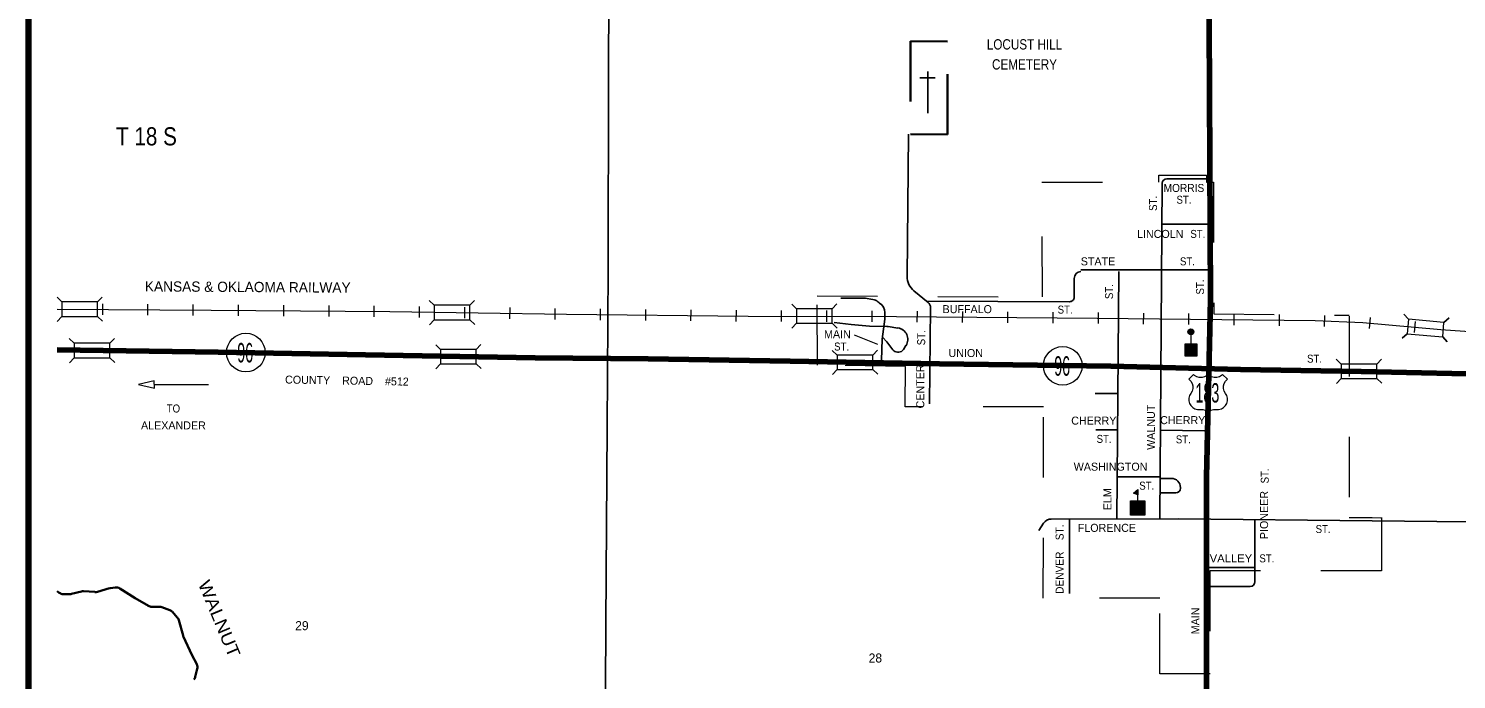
# Model space of a CAD drawing. Extents: x 291.99 to 296.49, y 2643.54 to 2647.48.
# Drawn here: x 291.988 to 294.354, y 2644.998 to 2646.076 of the extents above; entities that cross this region are included whole.
import ezdxf
from ezdxf.enums import TextEntityAlignment as Align

# ---------------------------------------------------------------- set-up
doc = ezdxf.new("R2010")
doc.units = 0
doc.header["$LTSCALE"] = 0.0061
doc.linetypes.add('DOTTED', pattern=[1.5, 0.3, -1.2])
doc.linetypes.add('LONG_DASHED', pattern=[7.5, 6, -1.5])
for name, color, linetype, lineweight in [('11', 7, 'Continuous', 80), ('12', 7, 'Continuous', 80), ('14', 7, 'Continuous', 25), ('17', 7, 'Continuous', 13), ('19', 7, 'Continuous', 13), ('21', 7, 'Continuous', 25), ('25', 7, 'Continuous', 35), ('32', 7, 'Continuous', 13), ('35', 7, 'Continuous', 13), ('36', 7, 'Continuous', 13), ('4', 7, 'LONG_DASHED', 13), ('48', 7, 'Continuous', 106), ('49', 7, 'Continuous', 13)]:
    doc.layers.add(name, color=color, linetype=linetype, lineweight=lineweight)
for name, color, linetype in [('29', 7, 'Continuous'), ('45', 7, 'Continuous'), ('46', 7, 'Continuous')]:
    doc.layers.add(name, color=color, linetype=linetype)

msp = doc.modelspace()

# ---------------------------------------------------------------- hatches: boundary and pattern name
at = {"layer": '32'}
for points in [[(293.826326, 2645.303598), (293.819318, 2645.306439), (293.826326, 2645.3125)], [(293.814205, 2645.269697), (293.814205, 2645.29375), (293.838258, 2645.29375), (293.838258, 2645.269697)]]:
    msp.add_hatch(color=256, dxfattribs=at).paths.add_polyline_path(points)
at = {"layer": '36'}
for points in [[(293.914615, 2645.568603, 1), (293.914189, 2645.578404, 1)], [(293.904735, 2645.533523), (293.904735, 2645.553788), (293.924242, 2645.553788), (293.924242, 2645.533523)]]:
    msp.add_hatch(color=256, dxfattribs=at).paths.add_polyline_path(points)

# ---------------------------------------------------------------- linework, layer by layer
at = {"layer": '11'}
msp.add_lwpolyline([(293.922159, 2643.64697), (293.926136, 2643.899242), (293.934091, 2644.189962), (293.937311, 2644.565909), (293.940341, 2644.94375), (293.940152, 2645.332955), (293.94678, 2645.626894), (293.944886, 2646.083902), (293.94678, 2646.529545), (293.94678, 2647.11572), (293.945455, 2647.434848)], dxfattribs=at)
at = {"layer": '12'}
msp.add_lwpolyline([(292.035606, 2645.543561), (292.302273, 2645.540152), (292.54678, 2645.535417), (292.827652, 2645.530492), (293.014962, 2645.528788), (293.250568, 2645.524811), (293.497538, 2645.520833), (293.781629, 2645.516667), (293.996402, 2645.511174), (294.196591, 2645.507955), (294.44697, 2645.502273), (294.682765, 2645.498295), (294.993371, 2645.491856), (295.363068, 2645.485417), (295.648864, 2645.480492), (295.823485, 2645.479735)], dxfattribs=at)
at = {"layer": '14'}
for p, q in [((293.446591, 2645.901136), (293.444318, 2645.665152)), ((293.863068, 2645.263636), (293.866856, 2645.819697)), ((293.946023, 2645.827273), (293.874432, 2645.827273)), ((293.946212, 2645.752083), (293.866477, 2645.752083)), ((293.720833, 2645.662121), (293.720833, 2645.631061)), ((293.946591, 2645.676326), (293.732197, 2645.676326)), ((293.791856, 2645.263447), (293.794697, 2645.673485)), ((293.478788, 2645.622348), (293.455492, 2645.641477)), ((293.397348, 2645.622159), (293.395833, 2645.623295)), ((293.475947, 2645.624621), (293.713258, 2645.623485)), ((293.482955, 2645.613447), (293.481439, 2645.454545)), ((293.428788, 2645.579924), (293.412689, 2645.582197)), ((293.438068, 2645.544508), (293.442235, 2645.551136)), ((293.42803, 2645.539962), (293.430114, 2645.539962)), ((293.755871, 2645.471402), (293.793182, 2645.471402)), ((293.792803, 2645.411364), (293.756818, 2645.410985)), ((293.936932, 2645.40947), (293.864205, 2645.410417)), ((293.792235, 2645.333333), (293.863636, 2645.333333)), ((293.863636, 2645.330871), (293.881818, 2645.330871)), ((293.89697, 2645.31572), (293.89697, 2645.314394)), ((293.863447, 2645.306818), (293.889394, 2645.306818)), ((293.713258, 2645.140341), (293.713068, 2645.263447)), ((294.020265, 2645.15928), (294.020265, 2645.262311)), ((293.670265, 2645.256629), (293.662311, 2645.244318)), ((293.940152, 2645.183333), (294.020265, 2645.183333)), ((293.940152, 2645.151705), (294.012689, 2645.151705))]:
    msp.add_line(p, q, dxfattribs=at)
for points in [[(292.942045, 2644.615341), (292.943939, 2644.874432), (292.944886, 2645.089773), (292.947159, 2645.415909), (292.948674, 2645.677462), (292.949432, 2645.991098), (292.950379, 2646.295644), (292.951894, 2646.473106), (292.951136, 2646.716477), (292.950189, 2646.963447), (292.948674, 2647.182197), (292.947917, 2647.434848)], [(293.387121, 2645.627273), (293.374621, 2645.629356), (293.33428, 2645.629356)], [(293.401894, 2645.526705), (293.402841, 2645.561174), (293.407008, 2645.594508), (293.407008, 2645.605492)], [(293.410417, 2645.582386), (293.382008, 2645.582765), (293.351326, 2645.585795), (293.323106, 2645.589015)], [(293.420644, 2645.54375), (293.410227, 2645.557008), (293.40322, 2645.564773)], [(294.678788, 2645.255303), (294.482576, 2645.257576), (294.214773, 2645.260227), (293.893561, 2645.263636), (293.682955, 2645.263447)]]:
    msp.add_lwpolyline(points, dxfattribs=at)
for centre, radius, start, end in [((293.874514, 2645.819712), 0.007576, 90, 179.60996), ((293.474556, 2645.66487), 0.030303, 179.41384, 230.80856), ((293.732225, 2645.662084), 0.011364, 90.03163, 180), ((293.384084, 2645.608503), 0.018939, 51.61633, 80.53228), ((293.40911, 2645.637002), 0.018939, 231.61632, 236.14742), ((293.388009, 2645.605544), 0.018939, 0, 56.14742), ((293.471649, 2645.613479), 0.011364, 359.42454, 50.80856), ((293.713286, 2645.631064), 0.007576, 269.73498, 0), ((293.410093, 2645.563465), 0.018939, 82.23036, 89.1926), ((293.426307, 2645.561253), 0.018939, 327.54386, 82.23036), ((293.42808, 2645.549522), 0.00947, 217.7307, 270), ((293.430068, 2645.549522), 0.00947, 270, 327.54388), ((293.881848, 2645.315684), 0.015152, 0, 90), ((293.889424, 2645.314398), 0.007576, 270, 0), ((293.683031, 2645.248314), 0.015152, 90.03209, 147.05384), ((294.012738, 2645.159369), 0.007576, 270, 0)]:
    msp.add_arc(centre, radius, start, end, dxfattribs=at)
at = {"layer": '17'}
for p, q in [((292.110606, 2645.620076), (292.110606, 2645.601705)), ((292.185606, 2645.619508), (292.185606, 2645.601136)), ((292.260606, 2645.618939), (292.260606, 2645.600568)), ((292.335606, 2645.618371), (292.335606, 2645.6)), ((292.410606, 2645.617803), (292.410606, 2645.599432)), ((292.485606, 2645.617235), (292.485606, 2645.598864)), ((292.560606, 2645.616667), (292.560606, 2645.598295)), ((292.635795, 2645.61572), (292.635417, 2645.597348)), ((292.710795, 2645.614583), (292.710417, 2645.596212)), ((292.785795, 2645.613636), (292.785417, 2645.595265)), ((292.860606, 2645.6125), (292.860417, 2645.594129)), ((292.935606, 2645.611553), (292.935417, 2645.593182)), ((293.010606, 2645.610795), (293.010417, 2645.592424)), ((293.085606, 2645.610038), (293.085417, 2645.591667)), ((293.160606, 2645.60928), (293.160417, 2645.590909)), ((293.235606, 2645.608902), (293.235606, 2645.59053)), ((293.310606, 2645.608712), (293.310606, 2645.590341)), ((293.385606, 2645.608333), (293.385606, 2645.589962)), ((293.460606, 2645.607955), (293.460417, 2645.589583)), ((293.535606, 2645.607386), (293.535417, 2645.589015)), ((293.610606, 2645.606818), (293.610417, 2645.588447)), ((293.685606, 2645.60625), (293.685417, 2645.587879)), ((293.760606, 2645.605682), (293.760417, 2645.587311)), ((293.835606, 2645.604735), (293.835417, 2645.586364)), ((293.910606, 2645.603977), (293.910417, 2645.585606)), ((293.985606, 2645.60303), (293.985417, 2645.584659)), ((294.060606, 2645.602083), (294.060417, 2645.583712)), ((294.135795, 2645.600758), (294.135038, 2645.582576)), ((294.211174, 2645.597348), (294.209659, 2645.578977)), ((294.285985, 2645.59072), (294.28428, 2645.572348))]:
    msp.add_line(p, q, dxfattribs=at)
msp.add_lwpolyline([(292.035606, 2645.611364), (292.290909, 2645.60947), (292.587121, 2645.607197), (292.879545, 2645.602841), (293.180492, 2645.599811), (293.426515, 2645.599053), (293.759091, 2645.596402), (294.120076, 2645.592235), (294.199242, 2645.589015), (294.328409, 2645.577652), (294.447727, 2645.568939), (294.635038, 2645.556061), (294.857955, 2645.539773), (295.033712, 2645.526326), (295.214583, 2645.513258), (295.287121, 2645.508523), (295.342803, 2645.503598), (295.394508, 2645.504356), (295.475189, 2645.510038), (295.582576, 2645.518939), (295.706061, 2645.529356), (295.823485, 2645.539583)], dxfattribs=at)
at = {"layer": '19'}
msp.add_lwpolyline([(293.91875, 2645.502841), (293.911174, 2645.495076), (293.914205, 2645.491667), (293.916288, 2645.488258), (293.917614, 2645.483902), (293.917614, 2645.479545), (293.916288, 2645.475189), (293.914205, 2645.471591), (293.912121, 2645.467992), (293.910985, 2645.463636), (293.910985, 2645.45928), (293.912121, 2645.454735), (293.914205, 2645.451326), (293.917424, 2645.448106), (293.921023, 2645.445833), (293.925189, 2645.444697), (293.934091, 2645.444697), (293.938258, 2645.443561), (293.941856, 2645.441477), (293.943182, 2645.44072), (293.947538, 2645.443561), (293.951705, 2645.444697), (293.960227, 2645.444697), (293.964962, 2645.445833), (293.968561, 2645.448106), (293.971591, 2645.451326), (293.973864, 2645.454735), (293.975, 2645.45928), (293.975, 2645.463636), (293.973864, 2645.467992), (293.971591, 2645.471591), (293.969508, 2645.475189), (293.968182, 2645.479545), (293.968182, 2645.483902), (293.969508, 2645.488258), (293.971591, 2645.491667), (293.975, 2645.495076), (293.966667, 2645.502841), (293.965341, 2645.501326), (293.961553, 2645.499053), (293.957386, 2645.497917), (293.952841, 2645.497917), (293.948674, 2645.499053), (293.944886, 2645.501326), (293.942614, 2645.502841), (293.94053, 2645.501326), (293.936742, 2645.499053), (293.932765, 2645.497917), (293.92822, 2645.497917), (293.924053, 2645.499053), (293.920455, 2645.501326)], close=True, dxfattribs=at)
for centre in [(292.348363, 2645.539277), (293.70202, 2645.51731)]:
    msp.add_circle(centre, 0.031987, dxfattribs=at)
at = {"layer": '21'}
for p, q in [((292.043561, 2645.623106), (292.035417, 2645.630871)), ((292.110417, 2645.63125), (292.102652, 2645.623106)), ((292.660417, 2645.617614), (292.652273, 2645.625379)), ((292.727273, 2645.625758), (292.719508, 2645.617614)), ((293.260985, 2645.611742), (293.252841, 2645.619508)), ((293.327841, 2645.619886), (293.320076, 2645.611742)), ((292.043561, 2645.599053), (292.035795, 2645.590909)), ((292.110795, 2645.591288), (292.102652, 2645.599053)), ((292.660417, 2645.593561), (292.652652, 2645.585417)), ((292.727652, 2645.585795), (292.719508, 2645.593561)), ((294.274811, 2645.594508), (294.267424, 2645.60303)), ((294.342235, 2645.596591), (294.333712, 2645.589205)), ((293.260985, 2645.587689), (293.25322, 2645.579545)), ((293.32822, 2645.579924), (293.320076, 2645.587689)), ((294.272727, 2645.570455), (294.264205, 2645.563068)), ((292.063826, 2645.554545), (292.055682, 2645.562311)), ((292.130682, 2645.562689), (292.122917, 2645.554545)), ((292.671023, 2645.544508), (292.662879, 2645.552273)), ((292.737879, 2645.552652), (292.730114, 2645.544508)), ((294.339015, 2645.556818), (294.331629, 2645.565152)), ((292.063826, 2645.530492), (292.056061, 2645.522348)), ((292.131061, 2645.522727), (292.122917, 2645.530492)), ((292.671023, 2645.520455), (292.663258, 2645.512311)), ((292.738258, 2645.512689), (292.730114, 2645.520455)), ((293.32822, 2645.535038), (293.320076, 2645.542803)), ((293.395076, 2645.543182), (293.387311, 2645.535038)), ((294.163447, 2645.520265), (294.155303, 2645.52803)), ((294.230303, 2645.528409), (294.222538, 2645.520265)), ((293.32822, 2645.510985), (293.320455, 2645.502841)), ((293.395455, 2645.50322), (293.387311, 2645.510985)), ((294.163447, 2645.496212), (294.155682, 2645.488068)), ((294.230682, 2645.488447), (294.222538, 2645.496212))]:
    msp.add_line(p, q, dxfattribs=at)
at = {"layer": '21', "lineweight": 13}
for points in [[(292.043561, 2645.599053), (292.102652, 2645.599053), (292.102652, 2645.623106), (292.043561, 2645.623106)], [(292.660417, 2645.593561), (292.719508, 2645.593561), (292.719508, 2645.617614), (292.660417, 2645.617614)], [(293.260985, 2645.587689), (293.320076, 2645.587689), (293.320076, 2645.611742), (293.260985, 2645.611742)], [(294.272727, 2645.570455), (294.331629, 2645.565152), (294.333712, 2645.589205), (294.274811, 2645.594508)], [(292.063826, 2645.530492), (292.122917, 2645.530492), (292.122917, 2645.554545), (292.063826, 2645.554545)], [(292.671023, 2645.520455), (292.730114, 2645.520455), (292.730114, 2645.544508), (292.671023, 2645.544508)], [(293.32822, 2645.510985), (293.387311, 2645.510985), (293.387311, 2645.535038), (293.32822, 2645.535038)], [(294.163447, 2645.496212), (294.222538, 2645.496212), (294.222538, 2645.520265), (294.163447, 2645.520265)]]:
    msp.add_lwpolyline(points, close=True, dxfattribs=at)
at = {"layer": '25'}
for p, q in [((292.039015, 2645.141288), (292.035606, 2645.143939)), ((292.075947, 2645.143561), (292.059659, 2645.139394)), ((292.098295, 2645.142614), (292.079545, 2645.143939)), ((292.122159, 2645.148674), (292.102273, 2645.142992)), ((292.132008, 2645.15), (292.123864, 2645.149053)), ((292.056818, 2645.139205), (292.045833, 2645.139205)), ((292.205303, 2645.117992), (292.192614, 2645.117992)), ((292.222348, 2645.1125), (292.209091, 2645.117424)), ((292.234659, 2645.100568), (292.226894, 2645.10947)), ((292.244318, 2645.070455), (292.237121, 2645.096212)), ((292.264583, 2645.002273), (292.267803, 2645.015152))]:
    msp.add_line(p, q, dxfattribs=at)
for points in [[(292.186742, 2645.119697), (292.165152, 2645.132576), (292.139394, 2645.148485)], [(292.266856, 2645.022917), (292.259091, 2645.038636), (292.244886, 2645.068561)]]:
    msp.add_lwpolyline(points, dxfattribs=at)
for centre, start, end in [((292.04577, 2645.150502), 233.72434, 270), ((292.078677, 2645.132537), 85.91114, 104.04701), ((292.099159, 2645.153858), 265.91113, 285.95748), ((292.125307, 2645.137697), 97.13066, 105.95748), ((292.133446, 2645.138715), 58.55007, 97.13066), ((292.056843, 2645.150502), 270, 284.04701), ((292.192578, 2645.129431), 239.01606, 270), ((292.20524, 2645.106704), 70.0022, 90), ((292.218426, 2645.101905), 41.16326, 70.00221), ((292.226137, 2645.093085), 15.51232, 41.16326), ((292.255182, 2645.073421), 195.51233, 205.32847), ((292.253515, 2645.004947), 320.92853, 345.97452), ((292.256744, 2645.017874), 345.97452, 26.54675)]:
    msp.add_arc(centre, 0.011364, start, end, dxfattribs=at)
at = {"layer": '32', "lineweight": 25}
for p, q in [((293.465341, 2645.994318), (293.490341, 2645.994318)), ((293.47822, 2646.004735), (293.47822, 2645.935606))]:
    msp.add_line(p, q, dxfattribs=at)
at = {"layer": '32'}
msp.add_line((293.826326, 2645.29375), (293.826326, 2645.303598), dxfattribs=at)
at = {"layer": '32', "linetype": 'DOTTED', "lineweight": 35}
msp.add_lwpolyline([(293.449621, 2646.055114), (293.449621, 2645.900947), (293.510795, 2645.900379), (293.510795, 2646.054545)], close=True, dxfattribs=at)
at = {"layer": '32'}
for points in [[(293.826326, 2645.303598), (293.819318, 2645.306439), (293.826326, 2645.3125)], [(293.814205, 2645.269697), (293.814205, 2645.29375), (293.838258, 2645.29375), (293.838258, 2645.269697)]]:
    msp.add_lwpolyline(points, close=True, dxfattribs=at)
at = {"layer": '35'}
msp.add_line((292.19697, 2645.486364), (292.286174, 2645.486364), dxfattribs=at)
msp.add_lwpolyline([(292.196591, 2645.492424), (292.170265, 2645.486364), (292.19678, 2645.480114)], close=True, dxfattribs=at)
at = {"layer": '36'}
msp.add_line((293.914583, 2645.55322), (293.914583, 2645.568939), dxfattribs=at)
msp.add_lwpolyline([(293.904735, 2645.533523), (293.904735, 2645.553788), (293.924242, 2645.553788), (293.924242, 2645.533523)], close=True, dxfattribs=at)
msp.add_circle((293.914402, 2645.573504), 0.004905, dxfattribs=at)
at = {"layer": '4'}
for p, q in [((294.176705, 2645.599432), (294.176894, 2645.266098)), ((294.229924, 2645.265909), (294.229924, 2645.177652))]:
    msp.add_line(p, q, dxfattribs=at)
for points in [[(294.229924, 2645.177652), (293.945833, 2645.177652), (293.946023, 2645.007197), (293.862689, 2645.007197), (293.862879, 2645.132197), (293.669697, 2645.132197), (293.670265, 2645.449432), (293.441098, 2645.449432), (293.441288, 2645.516098), (293.295644, 2645.518561), (293.295076, 2645.633144), (293.668182, 2645.631439), (293.667614, 2645.821591), (293.861364, 2645.821591), (293.861364, 2645.832955), (293.940152, 2645.832955), (293.940341, 2645.821591), (293.951705, 2645.821591), (293.952462, 2645.603598), (294.176705, 2645.601136)], [(294.176894, 2645.266098), (294.214773, 2645.265909), (294.229167, 2645.26572)]]:
    msp.add_lwpolyline(points, dxfattribs=at)
at = {"layer": '48'}
msp.add_lwpolyline([(291.988258, 2643.599621), (291.988258, 2647.482197), (295.870833, 2647.482197), (295.870833, 2643.599621)], close=True, dxfattribs=at)
at = {"layer": '49'}
msp.add_line((293.356629, 2645.568371), (293.395076, 2645.553409), dxfattribs=at)

# ---------------------------------------------------------------- texts
at = {"layer": '17'}
msp.add_text('KANSAS & OKLAOMA RAILWAY', height=0.017, rotation=359.639, dxfattribs=at).set_placement((292.351367, 2645.639438), align=Align.CENTER)
at = {"layer": '19', "width": 0.55}
for s, p in [('96', (292.347254, 2645.522917)), ('96', (293.701042, 2645.500947)), ('183', (293.941667, 2645.456439))]:
    msp.add_text(s, height=0.0322, dxfattribs=at).set_placement(p, align=Align.CENTER)
at = {"layer": '29', "width": 1.15}
msp.add_text('WALNUT', height=0.02083, rotation=292.708, dxfattribs=at).set_placement((292.294696, 2645.094173), align=Align.CENTER)
at = {"layer": '32', "width": 0.85}
for s, p in [('LOCUST HILL', (293.638636, 2646.041288)), ('CEMETERY', (293.638636, 2646.008144))]:
    msp.add_text(s, height=0.01705, dxfattribs=at).set_placement(p, align=Align.CENTER)
at = {"layer": '35', "width": 0.9}
msp.add_text('TO', height=0.01326, dxfattribs=at).set_placement((292.228314, 2645.439962), align=Align.CENTER)
at = {"layer": '35'}
msp.add_text('ALEXANDER', height=0.01326, dxfattribs=at).set_placement((292.228314, 2645.411932), align=Align.CENTER)
at = {"layer": '45'}
for s, p in [('29', (292.441193, 2645.079356)), ('28', (293.391477, 2645.025758))]:
    msp.add_text(s, height=0.01496, dxfattribs=at).set_placement(p, align=Align.CENTER)
at = {"layer": '46', "width": 0.85}
msp.add_text('T 18 S', height=0.03011, dxfattribs=at).set_placement((292.183617, 2645.882386), align=Align.CENTER)
at = {"layer": '49'}
for s, width, p in [('MORRIS  ', 0.95, (293.907481, 2645.805303)), ('ST.', 0.9, (293.902936, 2645.785795)), ('ST.', 0.9, (293.925852, 2645.729167)), ('ST.', 0.9, (293.908617, 2645.683712)), ('ST.', 0.9, (293.705966, 2645.603788)), ('ST.', 0.9, (293.335511, 2645.542614)), ('ST.', 0.9, (294.119223, 2645.522538)), ('ST.', 0.9, (293.770549, 2645.389583)), ('ST.', 0.9, (293.901799, 2645.388826)), ('ST.', 0.9, (293.841193, 2645.312121)), ('ST.', 0.9, (294.133428, 2645.240341)), ('VALLEY', 1.05, (293.980682, 2645.191667)), ('ST.', 0.9, (294.040246, 2645.191667))]:
    msp.add_text(s, height=0.01326, dxfattribs=dict(at, width=width)).set_placement(p, align=Align.CENTER)
for s, width, p in [('ST.', 0.9, (293.858144, 2645.786269)), ('ST.', 0.9, (293.785417, 2645.640246)), ('ST.', 0.9, (293.936174, 2645.647822)), ('ST.', 0.9, (293.474053, 2645.563731)), ('ST.', 0.9, (294.043371, 2645.334943)), ('DENVER    ST.', 0.95, (293.703409, 2645.19697))]:
    msp.add_text(s, height=0.01326, rotation=90, dxfattribs=dict(at, width=width)).set_placement(p, align=Align.CENTER)
for s, p in [('LINCOLN', (293.863542, 2645.729167)), ('STATE', (293.760417, 2645.683712)), ('BUFFALO', (293.54375, 2645.604545)), ('MAIN', (293.328598, 2645.563068)), ('UNION', (293.541288, 2645.531818)), ('CHERRY', (293.753504, 2645.419886)), ('CHERRY', (293.900852, 2645.420644)), ('WASHINGTON', (293.78125, 2645.343561)), ('FLORENCE', (293.775189, 2645.242235))]:
    msp.add_text(s, height=0.01326, dxfattribs=at).set_placement(p, align=Align.CENTER)
for s, rotation, p in [('COUNTY    ROAD    #512', 359.028, (292.515702, 2645.486183)), ('CENTER', 90, (293.472538, 2645.483144)), ('WALNUT', 90, (293.854735, 2645.41553)), ('ELM', 90, (293.782765, 2645.296307)), ('PIONEER', 90, (294.042235, 2645.270076)), ('MAIN', 90, (293.928409, 2645.094697))]:
    msp.add_text(s, height=0.01326, rotation=rotation, dxfattribs=at).set_placement(p, align=Align.CENTER)

doc.saveas('drawing.dxf')
